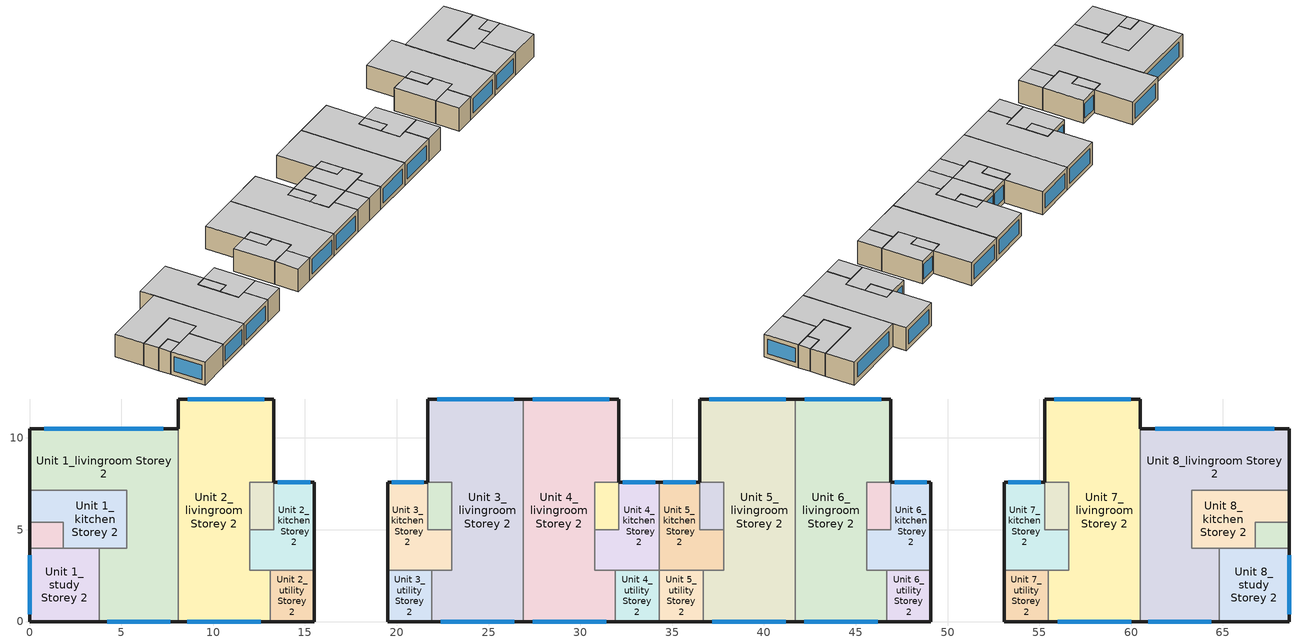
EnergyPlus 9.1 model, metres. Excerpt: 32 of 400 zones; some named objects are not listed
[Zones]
Unit 1_livingroom Storey 2
 floor adiabatic (Project Floor): 8.1,10.5 8.1,0 3.8,0 3.8,4 5.3,4 5.3,7.15 0,7.15 0,10.5 z9.2
 wall outside (Project Wall): 3.8,0 8.1,0 / 8.1,10.5 0,10.5 0,7.15 z9.2:12
 wall to Unit 1_kitchen Storey 2 (Project Wall): 0,7.15 5.3,7.15 5.3,4 3.8,4 z9.2:12
 wall to Unit 1_study Storey 2 (Project Wall): 3.8,4 3.8,0 z9.2:12
 wall to Unit 2_livingroom Storey 2 (Project Wall): 8.1,0 8.1,10.5 z9.2:12
 window (Project External Window): 4.23,0 7.67,0 / 7.29,10.5 0.81,10.5 z9.72:11.47
 ceiling adiabatic (Project Flat Roof): 0,10.5 0,7.15 5.3,7.15 5.3,4 3.8,4 3.8,0 8.1,0 8.1,10.5 z12
Unit 1_kitchen Storey 2
 floor adiabatic (Project Floor): 5.3,7.15 5.3,4 1.85,4 1.85,5.4 0,5.4 0,7.15 z9.2
 wall outside (Project Wall): 0,7.15 0,5.4 z9.2:12
 wall to Unit 1_bath3 Storey 2 (Project Wall): 0,5.4 1.85,5.4 1.85,4 z9.2:12
 wall to Unit 1_study Storey 2 (Project Wall): 1.85,4 3.8,4 z9.2:12
 ceiling adiabatic (Project Flat Roof): 0,7.15 0,5.4 1.85,5.4 1.85,4 5.3,4 5.3,7.15 z12
Unit 1_bath3 Storey 2
 floor adiabatic (Project Floor): 1.85,5.4 1.85,4 0,4 0,5.4 z9.2
 wall outside (Project Wall): 0,5.4 0,4 z9.2:12
 wall to Unit 1_study Storey 2 (Project Wall): 0,4 1.85,4 z9.2:12
 ceiling adiabatic (Project Flat Roof): 0,5.4 0,4 1.85,4 1.85,5.4 z12
Unit 1_study Storey 2
 floor adiabatic (Project Floor): 3.8,4 3.8,0 0,0 0,4 z9.2
 wall outside (Project Wall): 0,4 0,0 3.8,0 z9.2:12
 window (Project External Window): 0,3.6 0,0.4 z9.72:11.47
 ceiling adiabatic (Project Flat Roof): 0,4 0,0 3.8,0 3.8,4 z12
Unit 2_livingroom Storey 2
 floor adiabatic (Project Floor): 8.1,12.1 13.3,12.1 13.3,7.6 12,7.6 12,2.8 13.1,2.8 13.1,0 8.1,0 z9.2
 wall outside (Project Wall): 8.1,0 13.1,0 / 13.3,7.6 13.3,12.1 8.1,12.1 8.1,10.5 z9.2:12
 wall to Unit 2_utility Storey 2 (Project Wall): 13.1,0 13.1,2.8 z9.2:12
 wall to Unit 2_kitchen Storey 2 (Project Wall): 13.1,2.8 12,2.8 12,5 z9.2:12
 wall to Unit 2_bath3 Storey 2 (Project Wall): 12,5 12,7.6 13.3,7.6 z9.2:12
 window (Project External Window): 8.6,0 12.6,0 / 12.78,12.1 8.62,12.1 z9.72:11.47
 ceiling adiabatic (Project Flat Roof): 8.1,0 13.1,0 13.1,2.8 12,2.8 12,7.6 13.3,7.6 13.3,12.1 8.1,12.1 z12
Unit 2_kitchen Storey 2
 floor adiabatic (Project Floor): 13.3,5 13.3,7.6 15.5,7.6 15.5,2.8 12,2.8 12,5 z9.2
 wall outside (Project Wall): 15.5,2.8 15.5,7.6 13.3,7.6 z9.2:12
 wall to Unit 2_utility Storey 2 (Project Wall): 13.1,2.8 15.5,2.8 z9.2:12
 wall to Unit 2_bath3 Storey 2 (Project Wall): 13.3,7.6 13.3,5 12,5 z9.2:12
 window (Project External Window): 15.28,7.6 13.52,7.6 z9.72:11.47
 ceiling adiabatic (Project Flat Roof): 12,5 12,2.8 15.5,2.8 15.5,7.6 13.3,7.6 13.3,5 z12
Unit 2_bath3 Storey 2
 floor adiabatic (Project Floor): 13.3,7.6 13.3,5 12,5 12,7.6 z9.2
 ceiling adiabatic (Project Flat Roof): 12,7.6 12,5 13.3,5 13.3,7.6 z12
Unit 2_utility Storey 2
 floor adiabatic (Project Floor): 15.5,2.8 15.5,0 13.1,0 13.1,2.8 z9.2
 wall outside (Project Wall): 13.1,0 15.5,0 15.5,2.8 z9.2:12
 ceiling adiabatic (Project Flat Roof): 13.1,2.8 13.1,0 15.5,0 15.5,2.8 z12
Unit 3_livingroom Storey 2
 floor adiabatic (Project Floor): 21.9,0 21.9,2.8 23,2.8 23,7.6 21.7,7.6 21.7,12.1 26.9,12.1 26.9,0 z9.2
 wall outside (Project Wall): 26.9,12.1 21.7,12.1 21.7,7.6 / 21.9,0 26.9,0 z9.2:12
 wall to Unit 4_livingroom Storey 2 (Project Wall): 26.9,0 26.9,12.1 z9.2:12
 wall to Unit 3_bath3 Storey 2 (Project Wall): 21.7,7.6 23,7.6 23,5 z9.2:12
 wall to Unit 3_kitchen Storey 2 (Project Wall): 23,5 23,2.8 21.9,2.8 z9.2:12
 wall to Unit 3_utility Storey 2 (Project Wall): 21.9,2.8 21.9,0 z9.2:12
 window (Project External Window): 26.38,12.1 22.22,12.1 / 22.4,0 26.4,0 z9.72:11.47
 ceiling adiabatic (Project Flat Roof): 26.9,0 26.9,12.1 21.7,12.1 21.7,7.6 23,7.6 23,2.8 21.9,2.8 21.9,0 z12
Unit 3_kitchen Storey 2
 floor adiabatic (Project Floor): 23,2.8 19.5,2.8 19.5,7.6 21.7,7.6 21.7,5 23,5 z9.2
 wall outside (Project Wall): 21.7,7.6 19.5,7.6 19.5,2.8 z9.2:12
 wall to Unit 3_bath3 Storey 2 (Project Wall): 23,5 21.7,5 21.7,7.6 z9.2:12
 wall to Unit 3_utility Storey 2 (Project Wall): 19.5,2.8 21.9,2.8 z9.2:12
 window (Project External Window): 21.48,7.6 19.72,7.6 z9.72:11.47
 ceiling adiabatic (Project Flat Roof): 23,5 21.7,5 21.7,7.6 19.5,7.6 19.5,2.8 23,2.8 z12
Unit 3_bath3 Storey 2
 floor adiabatic (Project Floor): 23,5 21.7,5 21.7,7.6 23,7.6 z9.2
 ceiling adiabatic (Project Flat Roof): 23,7.6 21.7,7.6 21.7,5 23,5 z12
Unit 3_utility Storey 2
 floor adiabatic (Project Floor): 21.9,0 19.5,0 19.5,2.8 21.9,2.8 z9.2
 wall outside (Project Wall): 19.5,2.8 19.5,0 21.9,0 z9.2:12
 ceiling adiabatic (Project Flat Roof): 21.9,2.8 19.5,2.8 19.5,0 21.9,0 z12
Unit 4_livingroom Storey 2
 floor adiabatic (Project Floor): 26.9,12.1 32.1,12.1 32.1,7.6 30.8,7.6 30.8,2.8 31.9,2.8 31.9,0 26.9,0 z9.2
 wall outside (Project Wall): 26.9,0 31.9,0 / 32.1,7.6 32.1,12.1 26.9,12.1 z9.2:12
 wall to Unit 4_utility Storey 2 (Project Wall): 31.9,0 31.9,2.8 z9.2:12
 wall to Unit 4_kitchen Storey 2 (Project Wall): 31.9,2.8 30.8,2.8 30.8,5 z9.2:12
 wall to Unit 4_bath3 Storey 2 (Project Wall): 30.8,5 30.8,7.6 32.1,7.6 z9.2:12
 window (Project External Window): 27.4,0 31.4,0 / 31.58,12.1 27.42,12.1 z9.72:11.47
 ceiling adiabatic (Project Flat Roof): 26.9,0 31.9,0 31.9,2.8 30.8,2.8 30.8,7.6 32.1,7.6 32.1,12.1 26.9,12.1 z12
Unit 4_kitchen Storey 2
 floor adiabatic (Project Floor): 32.1,5 32.1,7.6 34.3,7.6 34.3,2.8 30.8,2.8 30.8,5 z9.2
 wall outside (Project Wall): 34.3,7.6 32.1,7.6 z9.2:12
 wall to Unit 4_utility Storey 2 (Project Wall): 31.9,2.8 34.3,2.8 z9.2:12
 wall to Unit 5_kitchen Storey 2 (Project Wall): 34.3,2.8 34.3,7.6 z9.2:12
 wall to Unit 4_bath3 Storey 2 (Project Wall): 32.1,7.6 32.1,5 30.8,5 z9.2:12
 window (Project External Window): 34.08,7.6 32.32,7.6 z9.72:11.47
 ceiling adiabatic (Project Flat Roof): 30.8,5 30.8,2.8 34.3,2.8 34.3,7.6 32.1,7.6 32.1,5 z12
Unit 4_bath3 Storey 2
 floor adiabatic (Project Floor): 32.1,7.6 32.1,5 30.8,5 30.8,7.6 z9.2
 ceiling adiabatic (Project Flat Roof): 30.8,7.6 30.8,5 32.1,5 32.1,7.6 z12
Unit 4_utility Storey 2
 floor adiabatic (Project Floor): 34.3,2.8 34.3,0 31.9,0 31.9,2.8 z9.2
 wall outside (Project Wall): 31.9,0 34.3,0 z9.2:12
 wall to Unit 5_utility Storey 2 (Project Wall): 34.3,0 34.3,2.8 z9.2:12
 ceiling adiabatic (Project Flat Roof): 31.9,2.8 31.9,0 34.3,0 34.3,2.8 z12
Unit 5_livingroom Storey 2
 floor adiabatic (Project Floor): 36.7,0 36.7,2.8 37.8,2.8 37.8,7.6 36.5,7.6 36.5,12.1 41.7,12.1 41.7,0 z9.2
 wall outside (Project Wall): 41.7,12.1 36.5,12.1 36.5,7.6 / 36.7,0 41.7,0 z9.2:12
 wall to Unit 6_livingroom Storey 2 (Project Wall): 41.7,0 41.7,12.1 z9.2:12
 wall to Unit 5_bath3 Storey 2 (Project Wall): 36.5,7.6 37.8,7.6 37.8,5 z9.2:12
 wall to Unit 5_kitchen Storey 2 (Project Wall): 37.8,5 37.8,2.8 36.7,2.8 z9.2:12
 wall to Unit 5_utility Storey 2 (Project Wall): 36.7,2.8 36.7,0 z9.2:12
 window (Project External Window): 41.18,12.1 37.02,12.1 / 37.2,0 41.2,0 z9.72:11.47
 ceiling adiabatic (Project Flat Roof): 41.7,0 41.7,12.1 36.5,12.1 36.5,7.6 37.8,7.6 37.8,2.8 36.7,2.8 36.7,0 z12
Unit 5_kitchen Storey 2
 floor adiabatic (Project Floor): 37.8,2.8 34.3,2.8 34.3,7.6 36.5,7.6 36.5,5 37.8,5 z9.2
 wall outside (Project Wall): 36.5,7.6 34.3,7.6 z9.2:12
 wall to Unit 5_bath3 Storey 2 (Project Wall): 37.8,5 36.5,5 36.5,7.6 z9.2:12
 wall to Unit 5_utility Storey 2 (Project Wall): 34.3,2.8 36.7,2.8 z9.2:12
 window (Project External Window): 36.28,7.6 34.52,7.6 z9.72:11.47
 ceiling adiabatic (Project Flat Roof): 37.8,5 36.5,5 36.5,7.6 34.3,7.6 34.3,2.8 37.8,2.8 z12
Unit 5_bath3 Storey 2
 floor adiabatic (Project Floor): 37.8,5 36.5,5 36.5,7.6 37.8,7.6 z9.2
 ceiling adiabatic (Project Flat Roof): 37.8,7.6 36.5,7.6 36.5,5 37.8,5 z12
Unit 5_utility Storey 2
 floor adiabatic (Project Floor): 36.7,0 34.3,0 34.3,2.8 36.7,2.8 z9.2
 wall outside (Project Wall): 34.3,0 36.7,0 z9.2:12
 ceiling adiabatic (Project Flat Roof): 36.7,2.8 34.3,2.8 34.3,0 36.7,0 z12
Unit 6_livingroom Storey 2
 floor adiabatic (Project Floor): 41.7,12.1 46.9,12.1 46.9,7.6 45.6,7.6 45.6,2.8 46.7,2.8 46.7,0 41.7,0 z9.2
 wall outside (Project Wall): 41.7,0 46.7,0 / 46.9,7.6 46.9,12.1 41.7,12.1 z9.2:12
 wall to Unit 6_utility Storey 2 (Project Wall): 46.7,0 46.7,2.8 z9.2:12
 wall to Unit 6_kitchen Storey 2 (Project Wall): 46.7,2.8 45.6,2.8 45.6,5 z9.2:12
 wall to Unit 6_bath3 Storey 2 (Project Wall): 45.6,5 45.6,7.6 46.9,7.6 z9.2:12
 window (Project External Window): 42.2,0 46.2,0 / 46.38,12.1 42.22,12.1 z9.72:11.47
 ceiling adiabatic (Project Flat Roof): 41.7,0 46.7,0 46.7,2.8 45.6,2.8 45.6,7.6 46.9,7.6 46.9,12.1 41.7,12.1 z12
Unit 6_kitchen Storey 2
 floor adiabatic (Project Floor): 46.9,5 46.9,7.6 49.1,7.6 49.1,2.8 45.6,2.8 45.6,5 z9.2
 wall outside (Project Wall): 49.1,2.8 49.1,7.6 46.9,7.6 z9.2:12
 wall to Unit 6_utility Storey 2 (Project Wall): 46.7,2.8 49.1,2.8 z9.2:12
 wall to Unit 6_bath3 Storey 2 (Project Wall): 46.9,7.6 46.9,5 45.6,5 z9.2:12
 window (Project External Window): 48.88,7.6 47.12,7.6 z9.72:11.47
 ceiling adiabatic (Project Flat Roof): 45.6,5 45.6,2.8 49.1,2.8 49.1,7.6 46.9,7.6 46.9,5 z12
Unit 6_bath3 Storey 2
 floor adiabatic (Project Floor): 46.9,7.6 46.9,5 45.6,5 45.6,7.6 z9.2
 ceiling adiabatic (Project Flat Roof): 45.6,7.6 45.6,5 46.9,5 46.9,7.6 z12
Unit 6_utility Storey 2
 floor adiabatic (Project Floor): 49.1,2.8 49.1,0 46.7,0 46.7,2.8 z9.2
 wall outside (Project Wall): 46.7,0 49.1,0 49.1,2.8 z9.2:12
 ceiling adiabatic (Project Flat Roof): 46.7,2.8 46.7,0 49.1,0 49.1,2.8 z12
Unit 7_livingroom Storey 2
 floor adiabatic (Project Floor): 55.5,0 55.5,2.8 56.6,2.8 56.6,7.6 55.3,7.6 55.3,12.1 60.5,12.1 60.5,0 z9.2
 wall outside (Project Wall): 60.5,10.5 60.5,12.1 55.3,12.1 55.3,7.6 / 55.5,0 60.5,0 z9.2:12
 wall to Unit 8_livingroom Storey 2 (Project Wall): 60.5,0 60.5,10.5 z9.2:12
 wall to Unit 7_bath3 Storey 2 (Project Wall): 55.3,7.6 56.6,7.6 56.6,5 z9.2:12
 wall to Unit 7_kitchen Storey 2 (Project Wall): 56.6,5 56.6,2.8 55.5,2.8 z9.2:12
 wall to Unit 7_utility Storey 2 (Project Wall): 55.5,2.8 55.5,0 z9.2:12
 window (Project External Window): 59.98,12.1 55.82,12.1 / 56,0 60,0 z9.72:11.47
 ceiling adiabatic (Project Flat Roof): 60.5,0 60.5,12.1 55.3,12.1 55.3,7.6 56.6,7.6 56.6,2.8 55.5,2.8 55.5,0 z12
Unit 7_kitchen Storey 2
 floor adiabatic (Project Floor): 56.6,2.8 53.1,2.8 53.1,7.6 55.3,7.6 55.3,5 56.6,5 z9.2
 wall outside (Project Wall): 55.3,7.6 53.1,7.6 53.1,2.8 z9.2:12
 wall to Unit 7_bath3 Storey 2 (Project Wall): 56.6,5 55.3,5 55.3,7.6 z9.2:12
 wall to Unit 7_utility Storey 2 (Project Wall): 53.1,2.8 55.5,2.8 z9.2:12
 window (Project External Window): 55.08,7.6 53.32,7.6 z9.72:11.47
 ceiling adiabatic (Project Flat Roof): 56.6,5 55.3,5 55.3,7.6 53.1,7.6 53.1,2.8 56.6,2.8 z12
Unit 7_bath3 Storey 2
 floor adiabatic (Project Floor): 56.6,5 55.3,5 55.3,7.6 56.6,7.6 z9.2
 ceiling adiabatic (Project Flat Roof): 56.6,7.6 55.3,7.6 55.3,5 56.6,5 z12
Unit 7_utility Storey 2
 floor adiabatic (Project Floor): 55.5,0 53.1,0 53.1,2.8 55.5,2.8 z9.2
 wall outside (Project Wall): 53.1,2.8 53.1,0 55.5,0 z9.2:12
 ceiling adiabatic (Project Flat Roof): 55.5,2.8 53.1,2.8 53.1,0 55.5,0 z12
Unit 8_livingroom Storey 2
 floor adiabatic (Project Floor): 68.6,7.15 63.3,7.15 63.3,4 64.8,4 64.8,0 60.5,0 60.5,10.5 68.6,10.5 z9.2
 wall outside (Project Wall): 60.5,0 64.8,0 / 68.6,7.15 68.6,10.5 60.5,10.5 z9.2:12
 wall to Unit 8_study Storey 2 (Project Wall): 64.8,0 64.8,4 z9.2:12
 wall to Unit 8_kitchen Storey 2 (Project Wall): 64.8,4 63.3,4 63.3,7.15 68.6,7.15 z9.2:12
 window (Project External Window): 67.79,10.5 61.31,10.5 / 60.93,0 64.37,0 z9.72:11.47
 ceiling adiabatic (Project Flat Roof): 68.6,10.5 60.5,10.5 60.5,0 64.8,0 64.8,4 63.3,4 63.3,7.15 68.6,7.15 z12
Unit 8_kitchen Storey 2
 floor adiabatic (Project Floor): 68.6,5.4 66.75,5.4 66.75,4 63.3,4 63.3,7.15 68.6,7.15 z9.2
 wall outside (Project Wall): 68.6,5.4 68.6,7.15 z9.2:12
 wall to Unit 8_study Storey 2 (Project Wall): 64.8,4 66.75,4 z9.2:12
 wall to Unit 8_bath3 Storey 2 (Project Wall): 66.75,4 66.75,5.4 68.6,5.4 z9.2:12
 ceiling adiabatic (Project Flat Roof): 68.6,7.15 63.3,7.15 63.3,4 66.75,4 66.75,5.4 68.6,5.4 z12
Unit 8_bath3 Storey 2
 floor adiabatic (Project Floor): 68.6,4 66.75,4 66.75,5.4 68.6,5.4 z9.2
 wall outside (Project Wall): 68.6,4 68.6,5.4 z9.2:12
 wall to Unit 8_study Storey 2 (Project Wall): 66.75,4 68.6,4 z9.2:12
 ceiling adiabatic (Project Flat Roof): 68.6,5.4 66.75,5.4 66.75,4 68.6,4 z12
Unit 8_study Storey 2
 floor adiabatic (Project Floor): 68.6,0 64.8,0 64.8,4 68.6,4 z9.2
 wall outside (Project Wall): 64.8,0 68.6,0 68.6,4 z9.2:12
 window (Project External Window): 68.6,0.4 68.6,3.6 z9.72:11.47
 ceiling adiabatic (Project Flat Roof): 68.6,4 64.8,4 64.8,0 68.6,0 z12
[Building]
One Precinct: North Axis=0; Terrain=City; Loads Convergence Tolerance Value=0.04; Temperature Convergence Tolerance Value=0.4; Solar Distribution=FullInteriorAndExterior; Maximum Number of Warmup Days=25; Minimum Number of Warmup Days=6
[Site:Location]
SGP_Singapore.486980_IWEC: Latitude=1.37; Longitude=103.98; Time Zone=8; Elevation=16
[MATERIAL] Roughness=MediumRough
Name | Thickness | Conductivity | Density | Specific Heat | Thermal Absorptance | Solar Absorptance | Visible Absorptance
ConcreteWall | 0.15 | 0.8 | 2400 | 880 | 0.85 | 0.79 | 0.79
Greenwall | 0.079 | 2.5 | 1293 | 853 | 0.98 | 0.75 | 0.75
[WindowMaterial:SimpleGlazingSystem]
SingleGlazingEuroGrey: UFactor=5.93; Solar Heat Gain Coefficient=0.62; Visible Transmittance=0.495
[Construction]
Project Wall: Greenwall
Project Floor; Project Flat Roof: ConcreteWall
Project External Window: SingleGlazingEuroGrey
[ZONE] Type=1; Multiplier=1; Ceiling Height=autocalculate; Volume=autocalculate; Floor Area=autocalculate; Part of Total Floor Area=Yes
Unit 1_livingroom Storey 2; Unit 1_kitchen Storey 2; Unit 1_bath3 Storey 2; Unit 1_study Storey 2; Unit 2_livingroom Storey 2; Unit 2_kitchen Storey 2; Unit 2_bath3 Storey 2; Unit 2_utility Storey 2; Unit 3_livingroom Storey 2; Unit 3_kitchen Storey 2; Unit 3_bath3 Storey 2; Unit 3_utility Storey 2; Unit 4_livingroom Storey 2; Unit 4_kitchen Storey 2; Unit 4_bath3 Storey 2; Unit 4_utility Storey 2; Unit 5_livingroom Storey 2; Unit 5_kitchen Storey 2; Unit 5_bath3 Storey 2; Unit 5_utility Storey 2; Unit 6_livingroom Storey 2; Unit 6_kitchen Storey 2; Unit 6_bath3 Storey 2; Unit 6_utility Storey 2; Unit 7_livingroom Storey 2; Unit 7_kitchen Storey 2; Unit 7_bath3 Storey 2; Unit 7_utility Storey 2; Unit 8_livingroom Storey 2; Unit 8_kitchen Storey 2; Unit 8_bath3 Storey 2; Unit 8_study Storey 2
[ZONEINFILTRATION:DESIGNFLOWRATE] Design Flow Rate Calculation Method=AirChanges/Hour; Air Changes per Hour=1; Constant Term Coefficient=1; Temperature Term Coefficient=0; Velocity Term Coefficient=0; Velocity Squared Term Coefficient=0
Name | Zone or ZoneList | Schedule
Unit 1_livingroom Storey 2 Infiltration | Unit 1_livingroom Storey 2 | Living_Infiltration_AirCon
Unit 1_kitchen Storey 2 Infiltration | Unit 1_kitchen Storey 2 | Always On
Unit 1_bath3 Storey 2 Infiltration | Unit 1_bath3 Storey 2 | Always On
Unit 1_study Storey 2 Infiltration | Unit 1_study Storey 2 | Always On
Unit 2_livingroom Storey 2 Infiltration | Unit 2_livingroom Storey 2 | Living_Infiltration_AirCon
Unit 2_kitchen Storey 2 Infiltration | Unit 2_kitchen Storey 2 | Always On
Unit 2_bath3 Storey 2 Infiltration | Unit 2_bath3 Storey 2 | Always On
Unit 2_utility Storey 2 Infiltration | Unit 2_utility Storey 2 | Always On
Unit 3_livingroom Storey 2 Infiltration | Unit 3_livingroom Storey 2 | Living_Infiltration_AirCon
Unit 3_kitchen Storey 2 Infiltration | Unit 3_kitchen Storey 2 | Always On
Unit 3_bath3 Storey 2 Infiltration | Unit 3_bath3 Storey 2 | Always On
Unit 3_utility Storey 2 Infiltration | Unit 3_utility Storey 2 | Always On
Unit 4_livingroom Storey 2 Infiltration | Unit 4_livingroom Storey 2 | Living_Infiltration_AirCon
Unit 4_kitchen Storey 2 Infiltration | Unit 4_kitchen Storey 2 | Always On
Unit 4_bath3 Storey 2 Infiltration | Unit 4_bath3 Storey 2 | Always On
Unit 4_utility Storey 2 Infiltration | Unit 4_utility Storey 2 | Always On
Unit 5_livingroom Storey 2 Infiltration | Unit 5_livingroom Storey 2 | Living_Infiltration_AirCon
Unit 5_kitchen Storey 2 Infiltration | Unit 5_kitchen Storey 2 | Always On
Unit 5_bath3 Storey 2 Infiltration | Unit 5_bath3 Storey 2 | Always On
Unit 5_utility Storey 2 Infiltration | Unit 5_utility Storey 2 | Always On
Unit 6_livingroom Storey 2 Infiltration | Unit 6_livingroom Storey 2 | Living_Infiltration_AirCon
Unit 6_kitchen Storey 2 Infiltration | Unit 6_kitchen Storey 2 | Always On
Unit 6_bath3 Storey 2 Infiltration | Unit 6_bath3 Storey 2 | Always On
Unit 6_utility Storey 2 Infiltration | Unit 6_utility Storey 2 | Always On
Unit 7_livingroom Storey 2 Infiltration | Unit 7_livingroom Storey 2 | Living_Infiltration_AirCon
Unit 7_kitchen Storey 2 Infiltration | Unit 7_kitchen Storey 2 | Always On
Unit 7_bath3 Storey 2 Infiltration | Unit 7_bath3 Storey 2 | Always On
Unit 7_utility Storey 2 Infiltration | Unit 7_utility Storey 2 | Always On
Unit 8_livingroom Storey 2 Infiltration | Unit 8_livingroom Storey 2 | Living_Infiltration_AirCon
Unit 8_kitchen Storey 2 Infiltration | Unit 8_kitchen Storey 2 | Always On
Unit 8_bath3 Storey 2 Infiltration | Unit 8_bath3 Storey 2 | Always On
Unit 8_study Storey 2 Infiltration | Unit 8_study Storey 2 | Always On
[HVACTEMPLATE:ZONE:IDEALLOADSAIRSYSTEM] Template Thermostat=Zone Stat; System Availability Schedule=AirCon_normal; Maximum Heating Supply Air Temperature=50; Minimum Cooling Supply Air Temperature=13; Maximum Heating Supply Air Humidity Ratio=0.0156; Minimum Cooling Supply Air Humidity Ratio=0.0077; Heating Limit=NoLimit; Cooling Limit=NoLimit; Heating Availability Schedule=Always Off; Cooling Availability Schedule=AirCon_normal; Dehumidification Control Type=Humidistat; Cooling Sensible Heat Ratio=0.7; Dehumidification Setpoint=60; Humidification Control Type=None; Outdoor Air Method=None; Outdoor Air Flow Rate per Person=0.00944; Outdoor Air Flow Rate per Zone Floor Area=0; Outdoor Air Flow Rate per Zone=0; Demand Controlled Ventilation Type=None; Outdoor Air Economizer Type=NoEconomizer; Heat Recovery Type=None; Sensible Heat Recovery Effectiveness=0.7; Latent Heat Recovery Effectiveness=0.65
Unit 1_livingroom Storey 2; Unit 2_livingroom Storey 2; Unit 3_livingroom Storey 2; Unit 4_livingroom Storey 2; Unit 5_livingroom Storey 2; Unit 6_livingroom Storey 2; Unit 7_livingroom Storey 2; Unit 8_livingroom Storey 2
[Schedule:Compact]
Always On: Through: 12/31, For: AllDays, Until: 24:00, 1
Always Off: Through: 12/31, For: AllDays, Until: 24:00, 0
AirCon_normal: Through: 31 Dec, For: AllDays, Until: 07:00, 1, Until: 22:00, 0, Until: 24:00, 1
[SCHEDULE:COMPACT]
Living_Infiltration_AirCon: Through: 12/31, For: AllDays, Until: 07:00, 0.2, Until: 22:00, 1, Until: 24:00, 0.2
